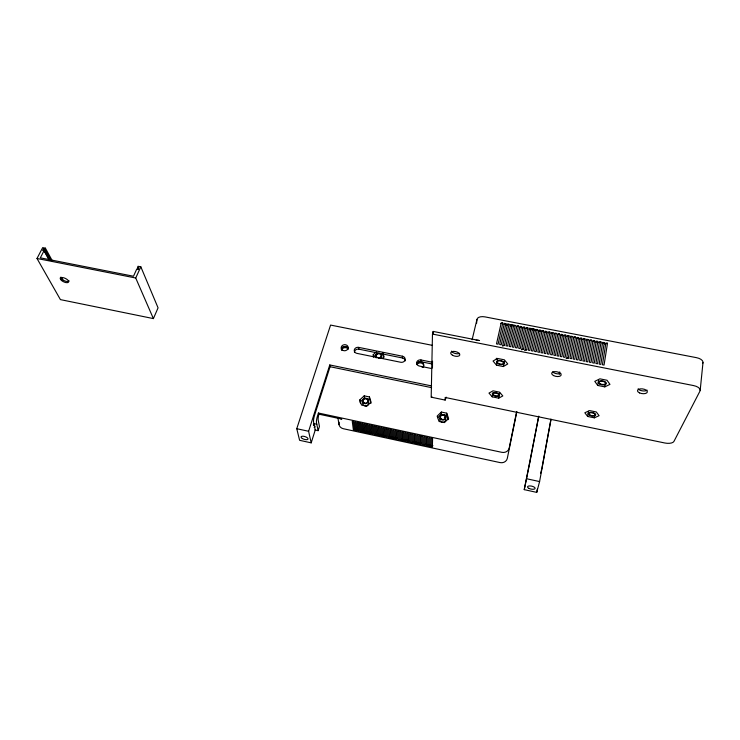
<?xml version="1.0" encoding="UTF-8"?>
<svg xmlns="http://www.w3.org/2000/svg" width="740" height="740" viewBox="0 0 740 740"><rect width="100%" height="100%" fill="white"/><g stroke="black" fill="none" stroke-linecap="round" stroke-linejoin="round"><path stroke-width="1.11" d="M432.132 363.988L421.005 361.74L421.014 359.964L432.169 362.221M424.029 445.129L424.094 436.748L425.306 437.007L425.223 445.388L424.029 445.129L425.787 444.139M426.416 445.647L426.518 437.266L427.729 437.525L427.609 445.906L426.416 445.647L428.164 444.657M432.456 367.873L432.53 361.166M428.802 446.155L428.941 437.784L430.162 438.043L429.996 446.414L428.802 446.155L430.55 445.166M479.492 340.548L433.178 331.428L432.475 334.064L431.198 396.557A5.661 0.527 -78.5 0 0 431.781 396.381M433.122 333.721L433.178 331.428M431.189 446.673L431.374 438.302L432.586 438.57L432.382 446.932L431.189 446.673L432.937 445.684M437.784 417.619L441.262 414.252L441.355 412.05L446.729 413.179L448.625 418.516L444.425 422.596L439.033 421.458L437.155 416.102L441.355 412.05M448.125 419.636L446.618 415.381L446.729 413.179M476.579 323.436L476.93 319.578A7.844 4.135 12.9 0 1 485.052 316.896L696.47 357.661A8.482 4.227 5.8 0 1 702.769 363.275M700.179 390.415L702.991 362.554M354.442 352.259L354.562 351.463A3.543 3.062 -6.2 0 1 358.891 349.178L402.468 357.984A3.571 3.099 -1.7 0 1 405.206 360.898M604.811 386.863L609.954 384.384L607.05 380.268L599.881 378.834L594.784 381.359L597.735 385.447L604.811 386.863L605.32 383.616M594.322 417.832L599.104 415.695L596.311 411.967L589.567 410.58L584.831 412.763L587.662 416.463L594.322 417.832L594.821 414.714M607.503 343.277L604.053 365.07L602.416 364.746L605.894 342.962L607.503 343.277L604.71 344.035M604.284 342.657L600.788 364.422L599.16 364.099L602.665 342.343L604.284 342.657L602.055 343.258M597.735 385.447L598.605 380.046M601.056 342.028L597.522 363.784L595.894 363.46L599.446 341.723L601.056 342.028L598.836 342.639M597.837 341.408L594.266 363.137L592.638 362.822L596.237 341.094L597.837 341.408L595.626 342.019M587.662 416.463L588.504 411.274M594.627 340.789L591.01 362.498L589.382 362.184L593.018 340.474L594.627 340.789L592.416 341.399M591.417 340.169L587.764 361.86L586.135 361.536L589.808 339.854L591.417 340.169L589.216 340.779M588.207 339.549L584.517 361.222L582.889 360.898L586.598 339.235L588.207 339.549L586.015 340.16M584.998 338.929L581.27 360.584L579.651 360.26L583.398 338.615L584.998 338.929L582.815 339.54M581.797 338.31L578.023 359.945L576.404 359.621L580.197 337.995L581.797 338.31L579.624 338.92M578.597 337.69L574.786 359.307L573.176 358.993L577.006 337.385L578.597 337.69L576.432 338.3M575.405 337.07L571.558 358.669L569.939 358.354L573.805 336.765L575.405 337.07L573.241 337.69M568.32 358.031L572.214 336.46L570.614 336.145L566.711 357.716L568.32 358.031L566.146 358.613M569.023 335.84L565.092 357.401L563.482 357.078L567.432 335.535L569.023 335.84L566.877 336.46M529.886 462.315L524.253 489.64L536.731 492.377L537.305 489.223M565.841 335.22L561.873 356.763L560.263 356.449L564.25 334.915L565.841 335.22L563.695 335.84M550.949 419.136L542.096 467.181M536.731 492.377L539.59 481.574L551.023 419.377M559.329 374.144L559.745 371.887M562.659 334.61L558.654 356.134L557.044 355.811L561.068 334.304L562.659 334.61L560.522 335.229M559.477 333.99L555.435 355.496L553.825 355.182L557.886 333.685L559.477 333.99L557.35 334.61M556.304 333.379L552.216 354.867L550.615 354.543L554.713 333.074L556.304 333.379L554.177 333.999M553.132 332.769L549.006 354.229L547.406 353.914L551.541 332.464L553.132 332.769L551.013 333.389M529.96 461.908L538.591 416.75M524.253 489.64L538.776 416.13M549.959 332.158L545.796 353.6L544.196 353.285L548.377 331.853L549.959 332.158L547.85 332.778M546.795 331.548L542.596 352.971L540.995 352.656L545.213 331.233L546.795 331.548L544.696 332.168M542.05 330.623L537.795 352.027L539.395 352.342L543.632 330.928L539.96 331.252M540.468 330.318L536.195 351.713L534.595 351.398L538.896 330.012L540.468 330.318L538.387 330.947M537.314 329.707L533.004 351.084L531.403 350.769L535.732 329.411L537.314 329.707L534.197 330.651M516.511 412.291L509.203 448.052A6.355 5.707 13.3 0 1 501.831 452.334L318.422 413.031L317.414 416.232A4.902 0.981 -77.6 0 0 316.489 422.697L318.117 430.671L314.972 429.986M516.881 411.459L507.307 458.384A6.216 5.615 14 0 1 500.083 462.593L343.314 428.719A6.003 5.384 -9.5 0 1 339.133 422.207M534.16 329.106L529.812 350.455L528.212 350.14L532.587 328.8L534.16 329.106L532.088 329.726M526.621 349.826L531.015 328.495L529.433 328.19L525.03 349.511L526.621 349.826L524.54 350.418M541.921 468.041L541.31 470.816M523.439 349.197L527.861 327.885L526.288 327.579L521.848 348.882L523.439 349.197L521.367 349.789M524.725 327.274L520.257 348.568L518.666 348.262L523.152 326.978L524.725 327.274L522.671 327.903M521.58 326.673L517.075 347.948L515.493 347.634L520.007 326.368L521.58 326.673L519.535 327.302M518.444 326.062L513.902 347.319L512.321 347.014L516.871 325.767L518.444 326.062L516.409 326.692M498.695 398.166L502.812 395.937L499.583 392.163L493.043 390.831L488.974 393.097L492.239 396.834L498.695 398.166L499.796 393.107M515.308 325.461L510.73 346.699L509.148 346.385L513.745 325.156L515.308 325.461L513.283 326.09M512.182 324.851L507.566 346.07L505.984 345.765L510.618 324.555L512.182 324.851L510.156 325.489M503.348 366.541L507.742 363.969L504.338 359.807L497.41 358.428L493.062 361.037L496.494 365.162L503.348 366.541L504.495 361.277M504.402 345.45L509.046 324.25L507.492 323.944L502.821 345.136L504.402 345.45L502.368 346.052M496.494 365.162L497.659 359.918L496.29 358.262M505.929 323.648L501.239 344.831L499.657 344.516L504.365 323.343L505.929 323.648L503.921 324.277M492.239 396.834L493.127 392.801M502.802 323.047L498.076 344.211L496.503 343.897L501.248 322.742L502.802 323.047L500.804 323.676M472.111 339.716L476.93 319.578M446.174 397.158L445.147 400.081L445.175 397.463L664.807 442.992A7.77 3.404 8 0 0 673.946 441.401L699.966 391.108A8.612 4.107 6.4 0 0 693.537 385.568L432.475 334.064M540.644 473.369L541.208 471.232M318.117 430.671L319.449 426.434L318.172 420.043A4.875 0.962 -77.7 0 1 319.088 413.614M432.271 345.33L330.577 325.073L296.759 428.7L299.608 440.309L311.189 442.853L315.231 430.042L313.566 422.068A4.902 0.99 -77.6 0 1 314.472 415.603L330.059 366.716L329.772 364.959L431.624 385.929M311.189 442.853L308.608 431.281L329.772 364.959M52.605 261.322L45.381 248.15L42.68 247.623L37 258.482L60.421 299.617L153.393 318.598L158.064 307.84L140.831 266.825L138.038 266.28L137.492 267.482L138.38 269.582M416.713 364.062L418.304 362.128L421.005 361.74M153.393 318.598L135.725 278.009L140.831 266.825M50.894 260.452L44.77 249.325L43.419 249.056L42.661 250.518L44.011 250.786L40.33 257.844L133.478 276.233L136.798 268.981L138.195 269.258L138.889 267.75L137.492 267.482M44.77 249.325L45.381 248.15M360.463 403.087L360.139 402.051L364.432 398.092L364.2 395.854L369.436 396.945L371.073 402.171L366.763 406.168L361.499 405.048L359.89 399.813L364.2 395.854M382.469 358.447L384.134 356.93L382.83 352.971M377.567 353.313L373.413 357.078L373.219 354.71L376.558 351.704M427.609 445.906L429.357 444.907M416.888 443.593L418.082 443.843L418.045 435.444L416.833 435.185L416.888 443.593L418.646 442.603M419.266 444.102L420.459 444.361L420.459 435.962L419.247 435.703L419.266 444.102L421.023 443.112M405.03 441.031L406.214 441.281L405.973 432.854L404.771 432.595L405.03 441.031L406.787 440.041M407.398 441.539L408.582 441.799L408.378 433.372L407.176 433.113L407.398 441.539L409.155 440.55M412.143 442.566L413.327 442.816L413.207 434.408L412.004 434.149L412.143 442.566L413.901 441.577M414.511 443.075L415.704 443.334L415.621 434.926L414.418 434.667L414.511 443.075L416.269 442.085M395.576 438.986L396.751 439.246L396.353 430.791L395.151 430.532L395.576 438.986L397.334 438.006M400.294 440.004L401.478 440.263L401.154 431.827L399.952 431.568L400.294 440.004L402.061 439.024M402.662 440.522L403.846 440.772L403.559 432.345L402.357 432.086L402.662 440.522L404.419 439.532M403.846 440.772L405.603 439.791M388.5 437.46L389.675 437.719L389.157 429.246L387.954 428.996L388.5 437.46L390.267 436.48M390.859 437.969L392.034 438.228L391.553 429.764L390.35 429.505L390.859 437.969L392.616 436.989M393.218 438.478L394.392 438.737L393.948 430.282L392.746 430.023L393.218 438.478L394.975 437.497M376.753 434.926L377.918 435.175L377.197 426.684L376.003 426.434L376.753 434.926L378.51 433.945M379.093 435.435L380.268 435.684L379.583 427.202L378.39 426.943L379.093 435.435L380.86 434.454M381.442 435.934L382.617 436.193L381.979 427.711L380.776 427.452L381.442 435.934L383.209 434.954M383.792 436.443L384.967 436.702L384.365 428.22L383.172 427.97L383.792 436.443L385.559 435.462M365.042 432.401L366.217 432.65L365.292 424.131L364.099 423.881L365.042 432.401L366.809 431.42M366.217 432.65L367.983 431.67M367.382 432.9L368.548 433.159L367.669 424.64L366.476 424.39L367.382 432.9L369.149 431.929M369.723 433.409L370.888 433.659L370.046 425.149L368.862 424.899L369.723 433.409L371.489 432.428M355.709 430.384L356.874 430.634L355.801 422.096L354.617 421.846L355.709 430.384L357.485 429.413M362.711 431.892L363.877 432.142L362.914 423.622L361.731 423.363L362.711 431.892L364.478 430.921M353.387 429.885L354.553 430.134L353.433 421.587L352.249 421.338L353.387 429.885L355.154 428.904M506.03 325.202L509.046 324.25M510.711 326.109L513.745 325.156M525.807 328.514L527.861 327.885M528.952 329.124L531.015 328.495M529.488 329.735L532.587 328.8M541.541 331.557L543.632 330.928M570.059 337.07L572.214 336.46M37 258.482L135.725 278.009M358.706 347.384L402.412 356.208A3.58 3.108 -1.7 0 1 405.058 359.945A3.58 3.108 -1.7 0 1 400.729 362.267L356.874 353.359A3.552 3.062 -6.2 0 1 354.358 349.678A3.552 3.062 -6.2 0 1 358.706 347.384L358.891 349.178M380.434 353.896L382.654 354.349L383.635 357.309M431.697 368.557L419.386 366.05A3.598 3.127 0.2 0 1 416.694 362.304A3.598 3.127 0.2 0 1 421.014 359.964M330.059 366.716L431.587 387.649M431.3 397.204L445.147 400.081M364.432 398.092L369.649 399.193L370.953 403.356M441.262 414.252L446.618 415.381M341.843 419.099L318.644 414.123L318.422 413.031M313.621 423.539L316.803 424.224M296.759 428.7L308.608 431.281M526.806 478.789L539.59 481.574M43.419 249.056L49.571 260.184M44.011 250.786L49.034 259.879M60.356 277.648L61.475 279.664M61.485 277.519L63.15 280.562M348.309 348.614C347.208 345.275 341.482 346.079 341.362 349.604A3.543 3.043 -7.4 0 1 344.276 346.524A3.543 3.043 -7.4 0 1 348.198 348.309M373.219 354.71L373.857 356.699M337.958 418.1L338.994 424.547M359.89 399.813L360.139 402.051M369.436 396.945L369.649 399.193M402.412 356.208L402.468 357.984M69.153 280.867A4.523 1.915 24.8 0 1 64.223 280.673A4.523 1.915 24.8 0 1 60.948 277.038M647.093 390.137A4.958 2.377 7.9 0 1 642.376 390.859A4.958 2.377 7.9 0 1 638.139 388.824M560.726 373.367A4.801 2.359 10.5 0 1 552.697 371.878M459.494 353.378A4.653 2.312 13.8 0 1 455.045 353.433A4.653 2.312 13.8 0 1 451.529 351.13M476.144 340.28A7.955 4.024 13.1 0 1 478.808 340.428M314.176 425.398A3.635 1.452 17.4 0 1 314.139 427.406M313.335 424.871A3.635 1.452 17.4 0 1 313.779 425.13M423.641 366.809A3.58 3.117 0.3 0 1 423.363 367.41M416.962 364.617A3.58 3.117 0.3 0 1 423.779 366.004M341.334 418.97A6.114 5.458 -9.3 0 1 340.372 418.59M341.575 350.316A3.534 3.043 -7.4 0 1 344.516 347.698A3.534 3.043 -7.4 0 1 348.198 349.215M416.648 364.385A3.589 3.117 0.3 0 1 422.133 362.147A3.589 3.117 0.3 0 1 422.105 367.419M377.964 357.799A2.368 2.054 -4.1 0 1 376.947 354.442A2.368 2.054 -4.1 0 1 380.887 355.052A2.368 2.054 -4.1 0 1 378.454 357.873M381.452 356.939A2.951 2.562 -4.1 0 1 381.757 358.493M375.948 357.725A2.951 2.562 -4.1 0 1 376.272 356.976M376.716 357.79A2.96 2.562 -4.1 0 1 377.113 353.664A2.96 2.562 -4.1 0 1 381.535 355.117A2.96 2.562 -4.1 0 1 378.556 358.391M445.85 419.266A3.08 2.756 4.1 0 1 442.372 422.226A3.08 2.756 4.1 0 1 439.93 418.452M444.342 417.138A3.08 2.756 4.1 0 1 444.611 417.305M368.141 401.57A3.034 2.692 -6.2 0 1 367.9 405.039A3.034 2.692 -6.2 0 1 364.025 405.511A3.034 2.692 -6.2 0 1 362.933 402.199M421.671 436.221L421.652 444.62L422.836 444.87L422.882 436.48L421.671 436.221M60.366 278.212L60.292 278.721A4.533 1.906 24.8 0 0 65.814 282.56A4.533 1.906 24.8 0 0 67.969 280.257L67.257 279.591A4.533 1.906 24.8 0 0 63.141 277.667A4.533 1.906 24.8 0 0 60.366 278.212M358.169 422.605L356.985 422.346L358.04 430.884L359.205 431.143L358.169 422.605M360.537 423.114L359.353 422.855L360.371 431.392L361.546 431.642L360.537 423.114M372.433 425.667L371.24 425.408L372.063 433.908L373.238 434.167L372.433 425.667M374.81 426.175L373.617 425.916L374.403 434.417L375.578 434.667L374.81 426.175M386.761 428.738L385.559 428.479L386.151 436.952L387.325 437.211L386.761 428.738M398.749 431.309L397.546 431.05L397.935 439.495L399.119 439.754L398.749 431.309M410.793 433.89L409.59 433.631L409.766 442.048L410.95 442.307L410.793 433.89M639.591 392.921A4.967 2.368 8 0 0 647.334 392.006A4.967 2.368 8 0 0 640.341 388.879A4.967 2.368 8 0 0 639.591 392.921M452.445 355.209A4.662 2.303 13.9 0 0 459.771 355.034A4.662 2.303 13.9 0 0 453.546 351.371A4.662 2.303 13.9 0 0 452.445 355.209M553.585 375.587A4.81 2.35 10.5 0 0 561.151 375.041A4.81 2.35 10.5 0 0 554.584 371.637A4.81 2.35 10.5 0 0 553.585 375.587M498.529 363.451A3.145 1.554 12.4 0 0 503.468 363.201A3.145 1.554 12.4 0 0 499.195 360.843A3.145 1.554 12.4 0 0 498.529 363.451M600.464 383.921A3.256 1.573 9.1 0 0 605.579 383.431A3.256 1.573 9.1 0 0 601.056 381.248A3.256 1.573 9.1 0 0 600.464 383.921M590.196 415.14A3.071 1.406 9.8 0 0 594.979 414.77A3.071 1.406 9.8 0 0 590.705 412.763A3.071 1.406 9.8 0 0 590.196 415.14M494.135 395.336A2.969 1.388 12.6 0 0 498.788 395.188A2.969 1.388 12.6 0 0 494.746 393.014A2.969 1.388 12.6 0 0 494.135 395.336M498.057 363.692A3.941 1.943 12.4 0 0 504.236 363.377A3.941 1.943 12.4 0 0 498.899 360.426A3.941 1.943 12.4 0 0 498.057 363.692M599.983 384.18A4.079 1.97 9.1 0 0 606.384 383.57A4.079 1.97 9.1 0 0 600.732 380.841A4.079 1.97 9.1 0 0 599.983 384.18M589.752 415.362A3.839 1.758 9.8 0 0 595.737 414.909A3.839 1.758 9.8 0 0 590.4 412.393A3.839 1.758 9.8 0 0 589.752 415.362M493.7 395.539A3.718 1.73 12.6 0 0 499.509 395.354A3.718 1.73 12.6 0 0 494.468 392.644A3.718 1.73 12.6 0 0 493.7 395.539M441.429 419.071A2.47 2.211 4.1 0 0 445.341 417.591A2.47 2.211 4.1 0 0 441.891 415.269A2.47 2.211 4.1 0 0 441.429 419.071M364.385 402.958A2.433 2.164 -6.2 0 0 367.9 400.812A2.433 2.164 -6.2 0 0 364.136 399.221A2.433 2.164 -6.2 0 0 364.385 402.958M441.059 419.515A3.09 2.766 4.1 0 0 445.952 417.656A3.09 2.766 4.1 0 0 441.641 414.761A3.09 2.766 4.1 0 0 441.059 419.515M364.117 403.448A3.043 2.701 -6.2 0 0 368.511 400.766A3.043 2.701 -6.2 0 0 363.803 398.777A3.043 2.701 -6.2 0 0 364.117 403.448M529.119 488.465A3.857 1.508 12 0 0 535.103 488.446A3.857 1.508 12 0 0 529.775 485.93A3.857 1.508 12 0 0 529.119 488.465M342.888 350.418A3.552 3.052 -7.4 0 0 348.207 347.606A3.552 3.052 -7.4 0 0 342.907 345.127A3.552 3.052 -7.4 0 0 342.888 350.418M302.318 438.506A3.663 1.425 17.4 0 0 308.016 439.098A3.663 1.425 17.4 0 0 303.289 436.239A3.663 1.425 17.4 0 0 302.318 438.506"/></g></svg>
